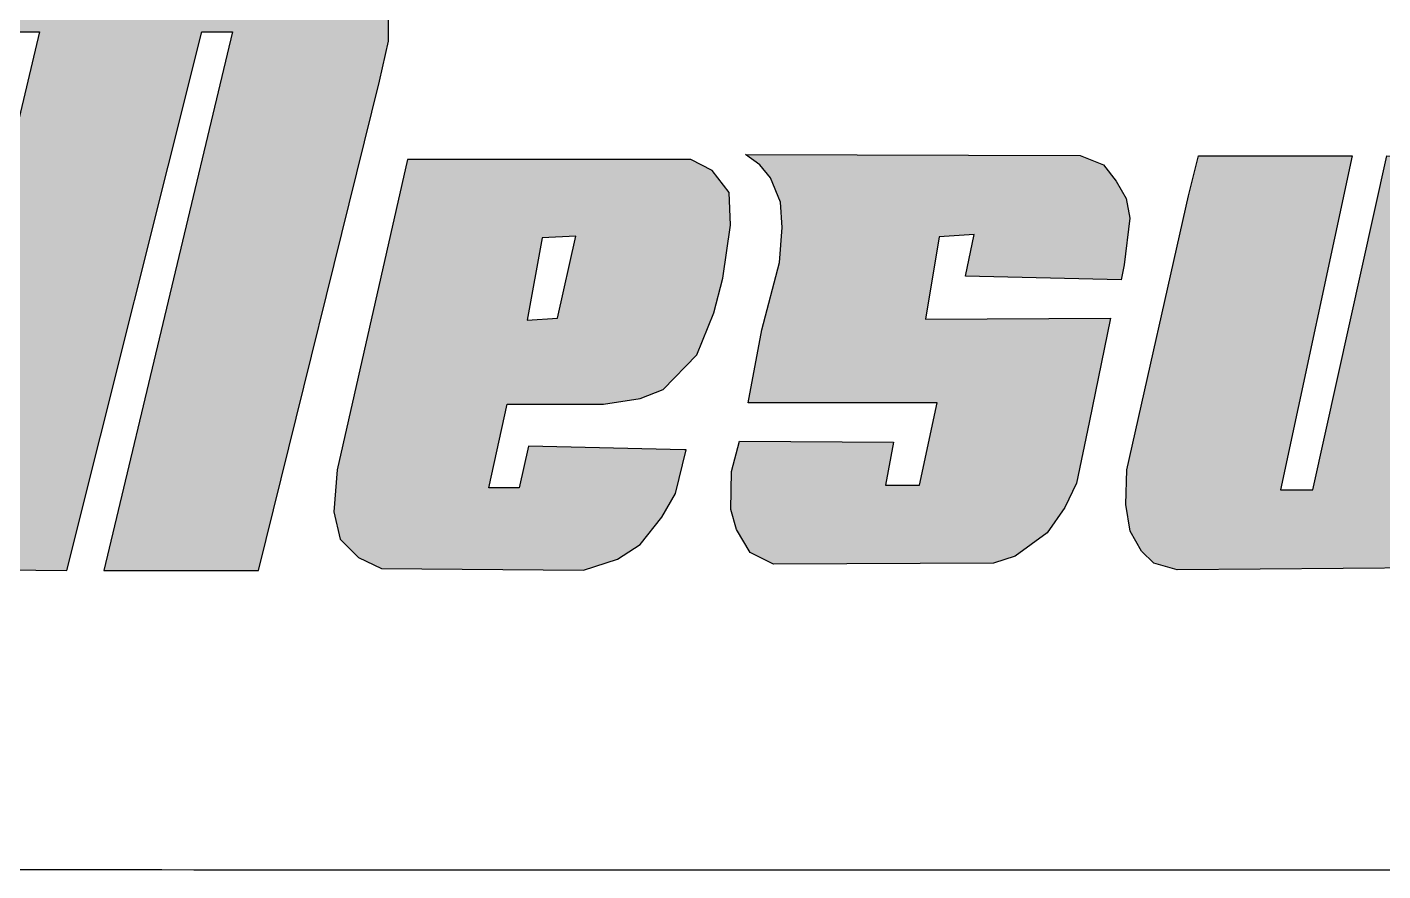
# Paper-space layout 'TOP_A1_00200_01-01-2017_MODELE' of a CAD drawing. Header units: metres. Extents: x 1274 to 2143, y 12 to 312.
# Drawn here: x 1526.15 to 1535.87, y 138.93 to 144.98 of the extents above; entities that cross this region are included whole.
import ezdxf

# ---------------------------------------------------------------- set-up
doc = ezdxf.new("R2010")
doc.units = ezdxf.units.M
doc.header["$LTSCALE"] = 2
doc.set_wipeout_variables(frame=1)
for name, color, linetype in [('CARTOUCHE', 7, 'Continuous'), ('LOGO', 4, 'Continuous'), ('rosace', 7, 'Continuous')]:
    doc.layers.add(name, color=color, linetype=linetype)

# ---------------------------------------------------------------- blocks, each defined once
blk = doc.blocks.new('A$C581E6685')
at = {"layer": 'LOGO'}
for points in [[(-57.604, 1.294), (-55.757, 1.272), (-54.184, 7.709), (-53.818, 7.709), (-55.336, 1.294), (-53.488, 1.272), (-51.879, 7.709), (-51.513, 7.709), (-53.05, 1.272), (-51.202, 1.272), (-49.757, 7.12), (-49.647, 7.6), (-49.647, 8.036), (-49.72, 8.303), (-49.94, 8.543), (-50.196, 8.674), (-56.489, 8.718), (-56.233, 8.499), (-56.105, 8.172), (-56.068, 7.758), (-56.489, 5.947)], [(-42.653, 5.288), (-43.071, 5.26), (-43.234, 4.275), (-41.023, 4.289), (-41.28, 3.04), (-41.43, 2.318), (-41.57, 2.027), (-41.78, 1.721), (-42.164, 1.444), (-42.419, 1.362), (-45.048, 1.347), (-45.327, 1.487), (-45.49, 1.764), (-45.56, 2), (-45.549, 2.458), (-45.456, 2.818), (-43.617, 2.805), (-43.711, 2.291), (-43.303, 2.291), (-43.094, 3.276), (-45.35, 3.276), (-45.188, 4.15), (-44.978, 4.955), (-44.944, 5.372), (-44.968, 5.676), (-45.083, 5.968), (-45.212, 6.121), (-45.386, 6.245), (-41.384, 6.232), (-41.105, 6.121), (-40.954, 5.926), (-40.837, 5.718), (-40.791, 5.483), (-40.861, 4.927), (-40.895, 4.747), (-42.756, 4.789)], [(-39.971, 6.229), (-38.138, 6.229), (-38.994, 2.237), (-38.606, 2.237), (-37.724, 6.229), (-35.876, 6.196), (-36.626, 2.732), (-36.679, 2.461), (-36.666, 2.141), (-36.639, 1.631), (-36.505, 1.376), (-36.345, 1.344), (-36.265, 1.312), (-40.227, 1.28), (-40.507, 1.359), (-40.655, 1.503), (-40.788, 1.743), (-40.841, 2.062), (-40.828, 2.478), (-40.091, 5.749)]]:
    blk.add_hatch(color=142, dxfattribs=at).paths.add_polyline_path(points)
h = blk.add_hatch(color=142, dxfattribs=at)
edge = h.paths.add_edge_path(flags=16)
edge.add_spline(control_points=[(-47.811, 5.248), (-47.811, 5.248), (-47.994, 4.265), (-47.994, 4.265), (-47.994, 4.265), (-47.629, 4.287), (-47.629, 4.287), (-47.629, 4.287), (-47.408, 5.269), (-47.408, 5.269), (-47.408, 5.269), (-47.811, 5.248), (-47.811, 5.248)], knot_values=[0, 0, 0, 0, 1, 1, 1, 2, 2, 2, 3, 3, 3, 4, 4, 4, 4], degree=3, periodic=0)
edge = h.paths.add_edge_path(flags=16)
edge.add_spline(control_points=[(-49.421, 6.185), (-49.421, 6.185), (-50.262, 2.476), (-50.262, 2.476), (-50.262, 2.476), (-50.299, 1.975), (-50.299, 1.975), (-50.299, 1.975), (-50.226, 1.648), (-50.226, 1.648), (-50.226, 1.648), (-50.006, 1.429), (-50.006, 1.429), (-50.006, 1.429), (-49.732, 1.298), (-49.732, 1.298), (-49.732, 1.298), (-47.317, 1.277), (-47.317, 1.277), (-47.317, 1.277), (-46.914, 1.407), (-46.914, 1.407), (-46.914, 1.407), (-46.641, 1.582), (-46.641, 1.582), (-46.641, 1.582), (-46.384, 1.909), (-46.384, 1.909), (-46.384, 1.909), (-46.22, 2.192), (-46.22, 2.192), (-46.22, 2.192), (-46.092, 2.717), (-46.092, 2.717), (-46.092, 2.717), (-46.11, 2.717), (-46.11, 2.717), (-46.11, 2.717), (-47.975, 2.76), (-47.975, 2.76), (-47.975, 2.76), (-48.085, 2.259), (-48.085, 2.259), (-48.085, 2.259), (-48.451, 2.259), (-48.451, 2.259), (-48.451, 2.259), (-48.232, 3.261), (-48.232, 3.261), (-48.232, 3.261), (-47.08, 3.261), (-47.08, 3.261), (-47.08, 3.261), (-46.641, 3.328), (-46.641, 3.328), (-46.641, 3.328), (-46.366, 3.437), (-46.366, 3.437), (-46.366, 3.437), (-45.964, 3.851), (-45.964, 3.851), (-45.964, 3.851), (-45.762, 4.352), (-45.762, 4.352), (-45.762, 4.352), (-45.653, 4.768), (-45.653, 4.768), (-45.653, 4.768), (-45.562, 5.4), (-45.562, 5.4), (-45.562, 5.4), (-45.58, 5.792), (-45.58, 5.792), (-45.58, 5.792), (-45.78, 6.055), (-45.78, 6.055), (-45.78, 6.055), (-46.037, 6.185), (-46.037, 6.185), (-46.037, 6.185), (-49.421, 6.185), (-49.421, 6.185)], knot_values=[0, 0, 0, 0, 1, 1, 1, 2, 2, 2, 3, 3, 3, 4, 4, 4, 5, 5, 5, 6, 6, 6, 7, 7, 7, 8, 8, 8, 9, 9, 9, 10, 10, 10, 11, 11, 11, 12, 12, 12, 13, 13, 13, 14, 14, 14, 15, 15, 15, 16, 16, 16, 17, 17, 17, 18, 18, 18, 19, 19, 19, 20, 20, 20, 21, 21, 21, 22, 22, 22, 23, 23, 23, 24, 24, 24, 25, 25, 25, 26, 26, 26, 27, 27, 27, 27], degree=3, periodic=0)
at = {"layer": 'LOGO', "color": 142}
for points in [[(-57.604, 1.294), (-55.757, 1.272), (-54.184, 7.709), (-53.818, 7.709), (-55.336, 1.294), (-53.488, 1.272), (-51.879, 7.709), (-51.513, 7.709), (-53.05, 1.272), (-51.202, 1.272), (-49.757, 7.12), (-49.647, 7.6), (-49.647, 8.036), (-49.72, 8.303), (-49.94, 8.543), (-50.196, 8.675), (-56.489, 8.718), (-56.233, 8.499), (-56.105, 8.172), (-56.068, 7.758), (-56.489, 5.947)], [(-49.421, 6.186), (-50.262, 2.476), (-50.299, 1.975), (-50.226, 1.647), (-50.006, 1.429), (-49.732, 1.298), (-47.317, 1.277), (-46.914, 1.407), (-46.641, 1.582), (-46.384, 1.91), (-46.22, 2.192), (-46.092, 2.717), (-46.11, 2.717), (-47.975, 2.76), (-48.085, 2.259), (-48.451, 2.259), (-48.232, 3.262), (-47.079, 3.262), (-46.641, 3.328), (-46.366, 3.437), (-45.964, 3.851), (-45.762, 4.353), (-45.653, 4.768), (-45.561, 5.4), (-45.58, 5.792), (-45.78, 6.055), (-46.037, 6.186)], [(-42.651, 5.288), (-43.07, 5.26), (-43.234, 4.275), (-41.023, 4.289), (-41.279, 3.04), (-41.43, 2.318), (-41.57, 2.027), (-41.78, 1.723), (-42.163, 1.444), (-42.419, 1.362), (-45.048, 1.347), (-45.327, 1.487), (-45.491, 1.764), (-45.56, 2), (-45.549, 2.458), (-45.455, 2.818), (-43.616, 2.805), (-43.71, 2.291), (-43.303, 2.291), (-43.094, 3.276), (-45.35, 3.276), (-45.188, 4.15), (-44.978, 4.955), (-44.944, 5.372), (-44.967, 5.676), (-45.083, 5.968), (-45.211, 6.121), (-45.385, 6.245), (-41.384, 6.232), (-41.105, 6.121), (-40.954, 5.926), (-40.837, 5.718), (-40.791, 5.483), (-40.861, 4.927), (-40.895, 4.747), (-42.756, 4.789)], [(-39.971, 6.229), (-38.138, 6.229), (-38.994, 2.238), (-38.606, 2.238), (-37.723, 6.229), (-35.876, 6.196), (-36.625, 2.733), (-36.679, 2.461), (-36.665, 2.141), (-36.639, 1.631), (-36.505, 1.376), (-36.345, 1.344), (-36.263, 1.312), (-40.225, 1.28), (-40.507, 1.359), (-40.654, 1.503), (-40.788, 1.743), (-40.841, 2.062), (-40.828, 2.478), (-40.091, 5.749)], [(-47.811, 5.248), (-47.993, 4.265), (-47.628, 4.287), (-47.408, 5.269)]]:
    blk.add_lwpolyline(points, close=True, dxfattribs=at)
blk = doc.blocks.new('A$C4D68259D')
blk.add_wipeout([(0, 25.6223), (0.1652, 26.7367), (0.7383, 27.8861), (1.6708, 28.7909), (2.8466, 29.3316), (3.5435, 29.4509), (3.5435, 29.4509), (94.9287, 29.4623), (96.0552, 29.2902), (97.2167, 28.6987), (97.7035, 28.2661), (98.0951, 27.7798), (98.6162, 26.658), (98.7362, 26.0362), (98.7516, 25.8527), (98.7585, 3.8387), (98.5719, 2.6574), (98.0189, 1.5743), (97.5848, 1.0765), (97.1232, 0.6959), (95.9338, 0.1366), (95.4142, 0.0321), (95.1105, 0.0048), (3.7555, 0.0009), (2.7133, 0.169), (1.5147, 0.7841), (0.6714, 1.6707), (0.147, 2.7876), (0.0063, 3.6209)]).dxf.layer = 'CARTOUCHE'
at = {"layer": 'CARTOUCHE'}
blk.add_rational_spline([(0, 25.6223), (0, 14.7312), (0, 3.84), (0, 0), (3.84, 0), (49.3793, 0), (94.9185, 0), (98.7585, 0), (98.7585, 3.84), (98.7585, 14.7312), (98.7585, 25.6223), (98.7585, 29.4623), (94.9185, 29.4623), (49.3793, 29.4623), (3.84, 29.4623), (0, 29.4623), (0, 25.6223)], [1, 1, 1, 0.707106781187, 1, 1, 1, 0.707106781187, 1, 1, 1, 0.707106781187, 1, 1, 1, 0.707106781187, 1], degree=2, knots=[0, 0, 0, 1, 1, 2.570796, 2.570796, 3.570796, 3.570796, 5.141593, 5.141593, 6.141593, 6.141593, 7.712389, 7.712389, 8.712389, 8.712389, 10.283185, 10.283185, 10.283185], dxfattribs=at)
at = {"layer": 'CARTOUCHE', "xscale": 0.6, "yscale": 0.6, "zscale": 0.6}
blk.add_blockref('A$C581E6685', (37.2707, 1.3806), dxfattribs=at)

psp = doc.layouts.new('TOP_A1_00200_01-01-2017_MODELE')

# ---------------------------------------------------------------- block references
at = {"layer": 'rosace'}
psp.add_blockref('A$C4D68259D', (1521.2598, 138.9386), dxfattribs=at)

doc.saveas('drawing.dxf')
